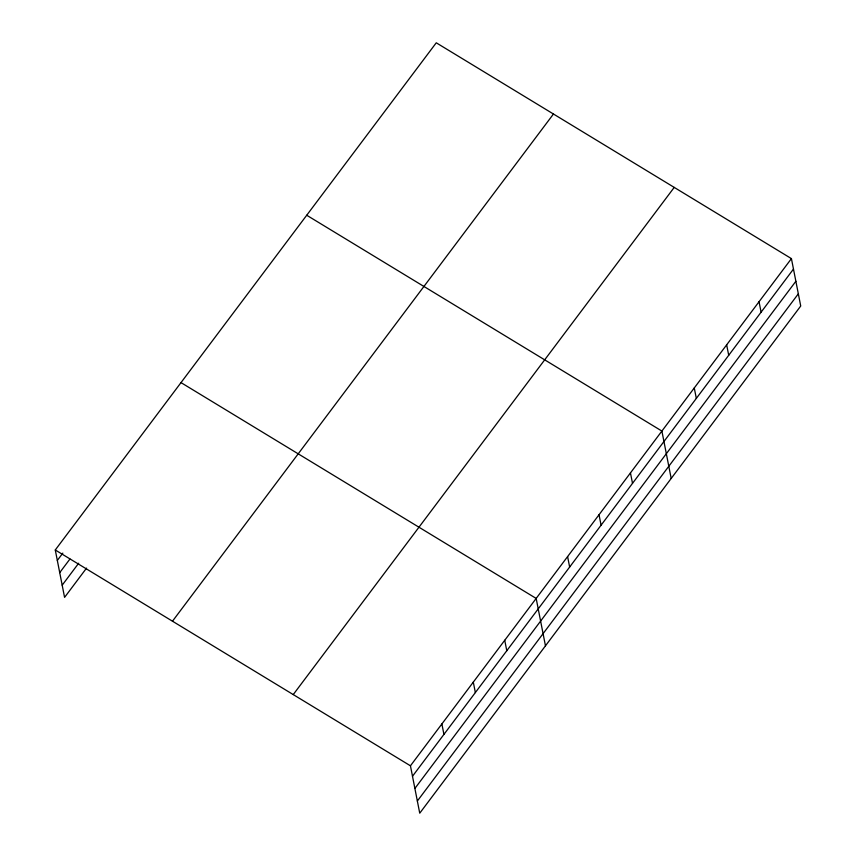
<?xml version="1.0" encoding="UTF-8"?>
<svg xmlns="http://www.w3.org/2000/svg" width="856" height="856" viewBox="0 0 856 856"><rect width="100%" height="100%" fill="white"/><g stroke="black" fill="none" stroke-linecap="round" stroke-linejoin="round"><path stroke-width="1.28" d="M55.276 549.98L436.26 42.8L791.426 258.619L800.724 306.02L419.74 813.2L410.441 765.799L55.276 549.98L64.575 597.381L86.574 568.084M57.331 560.434L62.83 553.115M59.717 572.632L69.935 559.032M62.188 585.183L78.688 563.216M172.484 621.199L553.457 114.019M293.244 694.58L674.218 187.4M410.441 765.799L791.426 258.619M412.496 776.253L793.48 269.073M414.893 788.451L795.866 281.271M417.354 801.013L798.327 293.833M306.726 215.241L661.891 431.06L671.19 478.461M181.001 382.611L536.166 598.43L545.465 645.831M759.037 301.729L761.091 312.183M726.658 344.84L728.713 355.294M694.27 387.95L696.324 398.404M630.465 472.908L632.509 483.362M599.029 514.745L601.083 525.199M567.603 556.593L569.647 567.047M504.74 640.277L506.784 650.731M473.304 682.114L475.358 692.568M441.878 723.962L443.932 734.416"/></g></svg>
